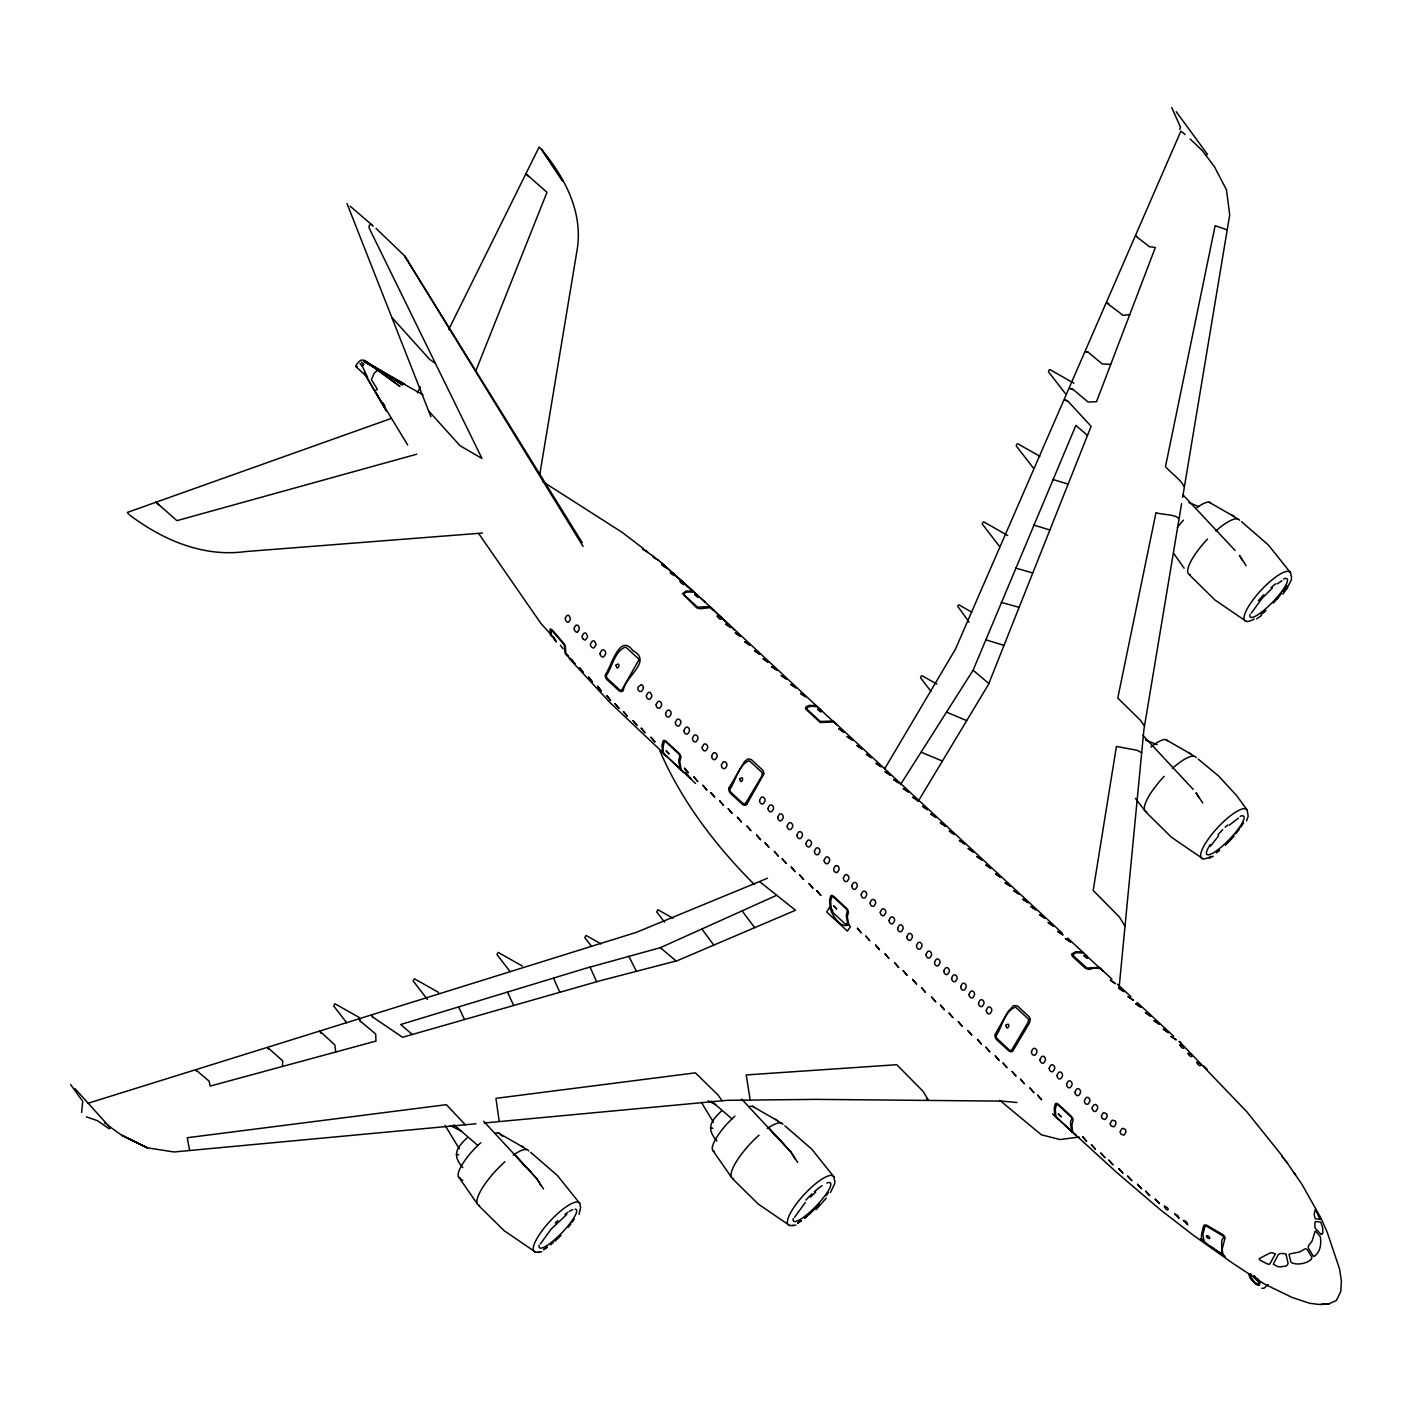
<?xml version="1.0" encoding="UTF-8"?>
<svg xmlns="http://www.w3.org/2000/svg" width="1412" height="1412" viewBox="0 0 1412 1412"><rect width="100%" height="100%" fill="white"/><g stroke="black" fill="none" stroke-linecap="round" stroke-linejoin="round"><path stroke-width="1.5" d="M969.091 994.577L969.391 996.184A2.047 1.589 62.7 0 0 969.938 996.925L970.556 997.49A1.924 1.483 62.7 0 0 971.244 997.896L972.48 997.825A3.071 2.383 62.7 0 0 973.274 997.084L974.209 995.548A3.353 2.595 62.7 0 0 974.615 994.313L974.315 992.689A2.083 1.624 62.7 0 0 973.75 991.93L973.168 991.401A1.924 1.483 62.7 0 0 972.48 990.977L971.227 991.065A3.089 2.383 62.7 0 0 970.45 991.806L969.479 993.36A3.301 2.559 62.7 0 0 969.091 994.577M1281.919 1156.357L1284.285 1158.775M1282.837 1157.558L1287.585 1163.259M282.382 1066.484L282.753 1060.924L267.698 1047.527L268.474 1049.081M1119.134 987.412L1143.914 729.616L1181.597 503.625M81.631 1112.497L82.708 1101.272L70.6 1084.54M189.632 1150.515L187.266 1137.719L446.368 1104.678L465.325 1124.764M320.859 1033.231L319.818 1031.131L334.82 1044.88L335.791 1051.993M722.185 1100.778L718.002 1094.971L695.392 1072.855L495.947 1098.342L499.177 1121.181M750.196 1100.089L746.207 1074.938L896.779 1064.701L923.042 1091.317L928.602 1100.425L926.572 1099.118M1088.299 352.294L1085.669 351.606L1088.299 352.294L1102.242 363.961L1110.75 364.384M1108.773 303.492L1106.832 302.998L1123.052 315.353L1129.724 314.647M1144.532 726.015L1140.367 720.208L1117.774 698.075L1155.987 512.697C1161.123 514.639 1177.096 514.533 1178.332 518.575M1141.673 752.737L1136.942 750.231L1116.415 746.454L1093.188 890.425L1119.434 917.059L1124.993 926.184M1227.222 229.874L1215.132 225.708L1165.482 466.631C1169.736 471.873 1183.203 481.774 1183.591 486.328M355.895 366.573L367.508 377.322L362.125 365.708L363.661 364.314M539.666 475.191L576.978 250.683C583.597 212.877 565.047 177.7 541.555 149.495L562.7 181.124L541.343 149.019M1182.656 497.289L1229.711 214.871L1226.498 189.879L1214.496 166.81L1202.212 150.502L1190.157 138.994M1187.81 1053.352C1194.252 1053.528 1192.54 1060.518 1187.863 1053.528M1260.598 1282.078L1256.574 1279.943L1253.98 1275.336M673.206 573.396C679.79 579.626 664.946 570.395 672.518 572.778M1179.779 129.392L1180.503 127.204L1171.731 107.524M1277.542 598.706L1277.719 598.194A33.217 8.896 -47.2 0 0 1281.655 593.269M996.219 1035.596C1002.079 1026.983 1004.744 1011.221 1015.193 1007.197A2.03 1.818 76.8 0 1 1016.146 1007.674L1027.901 1018.564A1.906 1.712 76.8 0 1 1028.466 1019.464L1028.095 1022.341L1011.857 1049.734A3.265 2.012 55.3 0 1 1009.103 1049.751L997.19 1038.685A2.859 1.765 55.3 0 1 996.254 1035.614M579.061 1214.32L580.738 1207.048M1246.496 820.99L1248.19 816.224L1247.149 810.029L1236.718 795.697L1218.715 776.106L1198.17 759.056M475.72 371.144L546.973 192.332L525.829 173.676L528.688 176.535M900.432 784.684L973.097 670.223L1075.873 425.418L1087.487 435.39M728.98 787.931L744.583 761.492L747.989 758.915L751.184 759.48L763.01 770.44L764.068 773.705L746.86 804.116M623.38 690.256C624.351 677.072 653.191 661.204 632.788 650.579C619.55 632.188 610.937 667.788 605.271 674.848A4.73 2.983 56.7 0 0 605.413 676.93L605.607 677.46A4.165 2.612 56.7 0 0 607.142 679.79L618.544 690.309A4.571 2.859 54.6 0 0 620.909 691.509A5.171 3.23 54.6 0 0 623.363 690.256M417.422 392.871L420.352 386.959M448.645 329.649L539.155 147.007L540.602 148.737M745.624 803.34L761.862 775.929L762.233 773.052A1.906 1.712 76.8 0 0 761.668 772.152L749.913 761.262A2.03 1.818 76.8 0 0 748.96 760.786C738.511 764.81 735.846 780.589 729.986 789.202A2.859 1.765 55.3 0 0 730.939 792.308L742.871 803.322A3.265 2.012 55.3 0 0 745.589 803.304M540.39 1243.937L551.139 1229.146L566.794 1214.373M794.515 1217.321L805.264 1202.547M830.38 1192.469L834.633 1183.98L834.863 1180.432M1251.191 613.249L1261.94 598.459L1272.441 587.957M1287.056 588.398L1291.309 579.908L1291.539 576.361M884.477 769.116L955.447 649.185L1180.909 131.087L1185.109 134.564M918.1 801.469L988.435 684.52L1091.123 426.3L1067.507 400.761L1064.63 399.914L1067.472 401.114M591.822 641.754L590.798 643.378A3.442 2.718 64.1 0 0 590.375 644.613L590.392 644.913A2.365 1.465 56.7 0 0 591.416 646.802L592.016 647.349A2.171 1.341 56.7 0 0 593.517 647.967L593.746 647.861A3.195 2.524 64.1 0 0 594.576 647.102L595.582 645.513A3.477 2.753 64.1 0 0 596.005 644.243L594.611 641.295A1.889 1.5 64.1 0 0 593.923 640.871L592.652 640.977A3.195 2.542 64.1 0 0 591.822 641.754M1250.291 1273.606L1250.008 1275.901L1254.58 1282.184L1258.286 1284.761L1259.557 1284.832L1259.822 1282.555M561.093 1235.306L554.969 1241.166M577.702 631.729L578.849 629.946A3.477 2.753 64.1 0 0 579.291 628.675L579.008 627.016A2.118 1.624 70.1 0 0 578.514 626.204L578.002 625.622A1.871 1.43 70.1 0 0 577.12 625.092L575.919 625.339A3.177 2.436 70.1 0 0 575.355 625.957L574.172 627.846A2.559 1.553 62.1 0 0 575.019 630.952L576.167 632.029A2.294 1.447 56.7 0 0 577.402 632.029L577.684 631.764M1282.943 594.099L1286.844 588.716M1210.208 846.512L1218.574 835.816M826.267 1198.17L816.101 1209.59M1314.66 1256.098C1320.308 1251.862 1321.456 1243.778 1320.397 1237.177A2.612 1.341 80 0 0 1319.849 1236.029L1315.472 1230.999A4.342 3.018 78.7 0 0 1314.96 1231.599L1312.154 1240.954L1308.924 1245.225A2.612 2.065 -81.1 0 0 1308.677 1248.596L1313.213 1256.098L1314.448 1256.256M1311.519 1258.886L1311.889 1257.262L1307.335 1249.796A2.612 2.242 -63.1 0 0 1304.459 1249.179L1299.781 1251.932L1289.791 1253.944A4.342 4.042 -34.2 0 0 1289.015 1254.456L1290.85 1261.763A2.612 2.242 -12.9 0 0 1291.592 1262.734C1297.804 1265.646 1308.077 1263.069 1311.218 1259.116M1273.359 603.012L1277.719 598.194M819.595 1203.889L804.769 1218.15M1231.44 838.763L1225.475 844.905M1268.152 1284.532L1263.881 1288.309L1261.71 1288.221M819.454 1204.259L809.111 1214.549M1234.176 836.063L1225.404 845.011M467.46 1137.525C457.364 1147.003 451.222 1154.592 462.801 1167.618M721.585 1110.909C711.489 1120.404 705.365 1127.976 716.925 1141.002M810.417 1197.076L815.765 1192.046M1206.201 155.408L1207.348 154.173L1176.196 111.672M848.7 924.948C840.528 928.672 831.262 914.482 830.15 907.687L829.55 900.274L830.644 896.143A4.289 1.853 50.4 0 1 834.21 896.814L846.053 907.775A4.13 1.783 50.4 0 1 848.418 912.505L847.324 916.723L848.753 924.984M1261.446 614.079L1265.787 610.478L1261.287 614.149M1229.058 825.314L1238.518 818.077M1219.509 850.236L1216.403 852.742L1219.403 850.289M550.468 1244.837L553.469 1242.383M804.593 1218.238L807.611 1215.785M547.309 1247.237L543.496 1249.673L547.15 1247.273M798.115 1222.968L801.434 1220.621M1277.331 583.88L1281.884 580.72M1256.645 618.844L1261.569 615.42M797.621 1223.057L801.275 1220.656M1209.237 858.284L1213.261 856.202M407.662 444.956L374.78 390.789L377.357 389.341L371.374 379.563L374.286 373.121L378.451 369.432L402.632 384.946L363.661 359.954L399.984 386.447L365.743 361.384M767.475 878.246L636.3 932.361L87.791 1103.337M776.688 895.279L660.375 947.681L585.786 968.279L400.655 1024.53L412.286 1034.484M1254.562 1276.554L1253.662 1276.466L1255.533 1277.984M541.802 1251.614L538.413 1252.409M795.927 1224.998L792.538 1225.793M1052.611 1113.927L1117.051 1172.772L1160.593 1209.925L1193.228 1235.165L1233.276 1263.616L1264.411 1284.02L1292.174 1297.487L1309.577 1303.276L1319.355 1304.476L1329.01 1303.841L1336.352 1300.487L1340.8 1291.486L1341.4 1281.284L1339.6 1269.053L1327.28 1232.447L1321.208 1218.574L1301.811 1184.068L1293.48 1172.119M837.034 872.457L835.798 872.545A1.924 1.483 62.7 0 1 835.11 872.122L834.492 871.575A2.047 1.589 62.7 0 1 833.945 870.816L833.645 869.21A3.301 2.559 62.7 0 1 834.033 868.009L835.004 866.438A3.089 2.383 62.7 0 1 835.78 865.697L837.034 865.627M364.12 372.803L386.411 411.033L365.655 375.398M1321.526 1234.3L1322.179 1234.053A3.142 1.606 80 0 0 1322.514 1233.735L1322.585 1233.647A2.577 0.882 76.1 0 0 1322.726 1233.011L1322.832 1229.623A10.696 3.371 68.5 0 0 1322.373 1226.693L1320.697 1222.104L1315.578 1221.521A4.307 2.242 72.3 0 0 1315.137 1222.104L1315.101 1222.192A4.077 2.083 72.5 0 0 1314.872 1222.933L1314.907 1227.134A1.942 0.988 72.5 0 0 1315.649 1228.634L1320.52 1233.876A2.03 1.041 80 0 0 1321.508 1234.212M391.036 418.517L127.256 512.468L128.704 514.215M416.664 454.223L176.924 520.657L155.779 502.001L158.656 504.861M378.557 369.838L380.04 370.35M658.398 560.158L652.997 556.963L658.38 560.14L698.534 596.199M1079.103 1137.031L1060.183 1139.555L1041.385 1134.824L999.784 1100.283M458.759 1154.857L456.394 1154.451M712.883 1128.259L710.518 1127.835M475.95 1123.775L173.976 1151.98L147.254 1147.797L121.697 1135.23L107.524 1125.117M484.457 1122.981L726.756 1100.336L816.436 1099.383L1001.637 1101.113L1016.975 1102.507M482.463 533.048L245.741 551.545C203.416 557.458 162.874 540.072 129.657 515.027M1321.067 1304.441L1329.01 1303.841M698.022 595.758L692.957 591.046L686.055 591.063L682.508 593.605L696.804 607.919L700.052 608.731L710.96 607.619L820.99 710.077M694.086 592.052C691.792 592.616 683.796 590.481 684.29 594.752A2.012 0.935 34.5 0 0 684.908 595.529L697.475 607.107L709.865 606.578L713.748 610.337L712.813 609.437M551.704 636.318L554.334 638.365M647.684 551.863L642.301 548.756L654.215 556.822M816.401 705.576L809.482 705.347L805.97 706.794L805.458 708.806L820.248 722.503L834.174 722.009L1062.265 933.12M817.495 706.582C815.342 706.918 806.605 704.8 807.117 709.195A2.03 0.918 34.7 0 0 807.735 709.954L820.372 721.461L833.062 721.002L836.734 724.638M1087.205 956.471L1082.633 951.988L1075.715 951.741L1071.62 954.088L1072.414 956.383L1085.475 968.367L1089.181 969.497L1093.47 968.191L1100.389 968.42L1111.968 979.116M1083.728 952.994C1081.627 953.347 1072.749 951.176 1073.349 955.589A2.03 0.918 34.7 0 0 1073.967 956.365L1086.922 968.032L1099.295 967.396L1102.966 971.032L1100.089 968.403M1250.873 1274.118L1249.126 1274.771L1250.361 1278.425L1256.027 1284.408L1259.063 1285.379L1259.327 1283.031L1256.698 1278.76M86.361 1116.874L97.428 1120.669L109.201 1128.77L110.312 1127.782L75.065 1088.687M1136.889 236.439L1135.901 236.192L1149.456 246.712L1155.351 247.471L1096.489 401.767L1088.034 401.996L1072.82 389.183L1069.661 388.353L1072.785 389.571M1001.161 602.342L1018.758 607.248M1015.599 568.065L1032.507 572.884M1053.017 479.498L1068.019 484.069M1033.761 525.07L1049.681 529.941M985.664 639.777L1003.808 645.319M555.551 639.707L540.849 623.363L478.721 533.595M1188.904 502.69L1198.559 506.502M1145.52 740.047L1157.116 744.618M966.691 720.649L946.622 712.142M921.153 752.208L942.386 761.05M373.121 226.326C370.879 221.825 367.473 226.026 369.767 229.309L482.004 458.494L460.065 445.751L428.542 410.786M1257.81 1279.854L1258.763 1280.313M1209.078 502.213L1234.194 516.615M1165.694 739.57L1190.81 753.973M752.402 1106.284L777.518 1120.704M708.206 1100.848L715.655 1104.625M498.277 1132.901L523.375 1147.303M450.357 1125.576L461.53 1131.224M1256.751 1279.272L1259.557 1282.008M383.905 373.474L389.235 376.298M379.44 370.209L363.908 361.56L423.018 394.866M381.24 371.215L404.838 384.364L363.837 360.589L376.722 368.673M1073.914 383.234L1049.981 369.609L1048.992 370.173L1048.498 371.762L1065.389 393.648M1039.832 456.288L1017.734 443.721L1016.746 444.268L1016.234 445.874L1033.143 467.743M1007.638 535.483L983.705 521.858L982.717 522.422L982.222 524.011L999.114 545.897M971.827 612.19L958.942 604.865L957.548 606.083L969.144 622.162M936.791 684.079L922.054 675.695L921.065 676.242L920.571 677.848L930.967 691.315M672.942 918.188L657.904 909.752L656.721 911.958L664.522 922.071M601.035 943.851L586.015 935.415L584.815 937.639L591.328 946.058M522.369 966.055L498.136 952.376L496.953 954.583L509.944 971.421M438.602 992.424L414.369 978.745L413.169 980.969L427.465 999.467M359.16 1017.434L334.926 1003.755L333.726 1005.962L346.734 1022.8M1246.337 621.421L1214.938 599.994L1189.645 575.072M1202.971 858.796L1171.572 837.351L1146.279 812.429M789.661 1225.51L758.262 1204.065L732.969 1179.144M535.536 1252.126L504.137 1230.682L478.844 1205.76M542.508 481.474L621.757 532.077L643.501 548.65M1204.401 1241.96C1198.559 1239.065 1202.918 1230.47 1203.606 1225.863A4.324 2.012 40.1 0 1 1204.348 1225.122L1204.595 1225.069A4.783 3.089 42 0 1 1206.554 1225.122L1222.492 1234.406A3.883 2.524 39.1 0 1 1225.086 1237.953L1222.28 1248.596L1222.616 1253.627L1224.998 1256.662L1210.79 1246.655M1219.191 1252.338C1225.104 1255.515 1218.838 1240.001 1223.622 1238.095A2.436 1.571 39.1 0 0 1222.333 1235.571L1207.26 1226.604A2.859 1.853 42 0 0 1206.325 1226.287L1206.024 1226.234A2.771 1.288 40.1 0 0 1204.948 1226.551L1202.883 1234.547L1204.154 1241.748M1232.094 515.186L1237.406 518.857M1188.71 752.543L1194.023 756.214M775.417 1119.257L780.73 1122.928M521.275 1145.873L526.605 1149.544M1202.036 1239.842L1200.447 1238.73L1211.09 1247.025M1210.49 1246.319L1221.892 1254.121A4.66 1.288 37.3 0 0 1222.616 1253.627M435.425 363.413L429.636 359.372L391.795 317.382M1241.536 521.699L1268.382 545.014L1290.515 572.672M784.86 1125.77L811.706 1149.086L833.839 1176.743M530.736 1152.386L557.581 1175.702L579.714 1203.359M104.382 1122.787L105.759 1123.846M732.034 1118.957L711.419 1101.113M477.909 1145.573L454.064 1124.834M821.607 710.677L835.569 723.562L834.192 722.309M836.628 724.55L835.569 723.526M1101.801 969.938L1088.493 957.671M681.184 769.911L678.642 767.581M973.097 670.223L988.824 683.532M759.638 881.653L795.521 910.246L677.16 960.725L600.329 980.705L402.544 1037.273L372.856 1017.117L371.603 1014.822L372.803 1017.487M660.375 947.681L676.119 960.99M350.194 206.223L371.727 224.72M683.108 582.238L692.957 591.046M571.136 659.404L566.018 654.497L565.418 647.843A4.201 1.712 57.1 0 0 563.37 642.813L552.851 630.687A4.236 1.712 57.1 0 0 550.009 629.152L550.415 635.188M376.051 228.426L404.591 255.854L582.238 542.667M700.034 597.558L705.206 602.183M675.395 575.443L682.473 581.673L679.807 581.197L681.237 583.103L683.69 584.603L684.926 583.862M664.593 565.7C671.388 571.878 656.615 562.417 663.905 565.082M661.116 562.47L705.382 602.359M679.172 768.057L680.054 768.852L678.66 760.627L679.807 756.232A2.559 1.112 50.4 0 0 678.537 753.708L666.217 742.306A2.718 1.183 50.4 0 0 664.258 741.935C663.022 746.383 661.487 753.161 666.199 756.055M1070.825 1130.553L1072.237 1131.806L1070.508 1130.253M1067.684 938.133L1082.545 951.9M1117.457 984.217L1130.959 996.696M1137.084 1002.379L1173.637 1036.196M830.927 908.481L829.55 907.192L826.691 912.011L847.376 931.09L850.501 926.625L848.612 924.842M695.516 783.431L609.931 702.488L569.16 658.38M1059.071 1119.698L1054.182 1115.092L1076.015 1135.424L1074.744 1134.118M1088.246 957.477L1085.14 954.53M821.731 710.783L819.066 708.259M1054.782 1115.586L1054.182 1108.173L1055.258 1104.043A4.289 1.853 50.4 0 1 1058.841 1104.713L1070.684 1115.674A4.13 1.783 50.4 0 1 1073.049 1120.404L1071.937 1124.623L1072.555 1132.036C1073.226 1134.383 1068.178 1121.728 1071.973 1119.204A2.559 1.112 50.4 0 0 1070.702 1116.68L1058.382 1105.278A2.718 1.183 50.4 0 0 1056.441 1104.908L1055.276 1109.197L1055.876 1116.61L1058.117 1118.781M681.202 769.911L679.772 761.65L680.884 757.432A4.13 1.783 50.4 0 0 678.501 752.702L666.658 741.759A4.289 1.853 50.4 0 0 663.093 741.071L661.999 745.201L662.616 752.614L665.934 755.826M704.87 601.883L734.469 630.087M1183.079 494.941L1235.112 550.468M583.121 638.824L583.703 639.389A2.224 1.377 56.7 0 0 585.556 639.848L587.145 637.659A3.477 2.753 64.1 0 0 587.568 636.388L586.174 633.441A1.889 1.5 64.1 0 0 585.486 633.017L584.197 633.123A3.195 2.542 64.1 0 0 583.385 633.9L582.044 636.194A2.418 1.5 56.7 0 0 583.103 638.824M754.467 884.653C715.884 845.947 681.696 801.522 659.986 751.043M1282.343 1156.093L1246.637 1111.562L1179.197 1041.35L1181.314 1043.503M1203.871 1066.078L1207.384 1069.643M710.96 607.619L712.23 608.907M682.561 771.164L683.849 772.452L661.999 752.119L663.199 753.337M367.508 377.322L365.69 374.762M1254.95 1278.231L1256.574 1279.943M785.284 1145.75L768.11 1127.394L791.038 1152.157L797.692 1162.411M531.141 1172.366L513.986 1153.992L536.913 1178.773L543.567 1189.028M1193.175 789.379L1142.82 735.299M691.492 779.142L685.402 772.293M361.419 362.249L363.643 364.684M741.618 1099.083L791.038 1152.157L795.062 1159.023M483.645 1121.287L536.913 1178.773L540.937 1185.639M1295.563 1174.908L1294.575 1173.637M359.972 363.537L362.107 366.043M1144.779 810.576L1135.442 798.398M731.469 1177.29L712.636 1150.18M477.344 1203.907L458.512 1176.796M742.183 911.005L754.643 927.649M713.766 945.052L702.011 929.184M1285.273 1160.187L1293.445 1171.978M560.405 645.231L563.017 648.779M552.939 636.83L554.069 638.348M1184.086 568.171L1173.901 553.68M1256.556 1278.831L1258.092 1280.913A6.654 2.224 48.4 0 1 1258.78 1285.044L1254.068 1282.52L1249.726 1276.554A6.654 2.224 48.4 0 1 1251.156 1274.418M1294.698 1173.884L1294.027 1172.842M1257.245 1278.248L1258.798 1280.49M1246.108 565.665L1239.454 555.41L1242.472 560.564M1202.742 803.022L1196.07 792.767L1199.088 797.921M1254.915 1276.66L1255.727 1277.913M567.183 654.444L568.224 655.98L565.047 653.297L564.465 646.519A2.612 1.059 57.1 0 0 563.37 643.837L552.41 631.217A2.683 1.094 57.1 0 0 551.139 630.44L551.386 636.388M407.997 261.397L404.591 255.854L583.085 546.462M701.411 1102.384L713.378 1122.116M445.098 1125.399L459.235 1148.733M628.887 956.348L636.406 971.315M507.42 992.089L513.739 1005.468M458.582 1006.932L464.53 1019.535M590.057 967.096L596.676 981.764M553.469 978.092L559.823 992.301M360.413 1021.635L359.213 1018.723L360.466 1021.247L375.698 1034.043L375.963 1041.085L210.211 1086.075L209.047 1081.115L196.091 1070.084L196.462 1070.984M346.964 203.452L430.907 416.769M1257.986 1280.26L1258.198 1281.231M1286.156 1254.827L1288.115 1263.634A3.053 2.612 -12.9 0 1 1287.779 1264.234L1286.897 1265.381A3.318 2.859 -12.9 0 1 1286.438 1265.752L1286.297 1265.84A2.577 2.03 3.1 0 1 1285.361 1266.158L1281.002 1266.741A10.696 8.613 15.1 0 1 1277.472 1266.529L1273.271 1264.181L1278.284 1254.615A4.307 3.848 -2.4 0 1 1279.272 1253.944L1279.537 1253.803A4.077 3.636 -2.1 0 1 1280.384 1253.538L1285.061 1253.627A1.942 1.73 -2.1 0 1 1286.173 1254.791M362.178 360.589A4.483 1.2 -47.2 0 0 360.042 360.819L358.419 362.266A4.483 1.2 -47.2 0 0 355.912 365.92A4.483 1.2 -47.2 0 0 357.236 366.432M729.033 787.984A4.465 2.753 55.3 0 0 730.71 793.597L742.112 804.063A4.871 3 55.3 0 0 746.807 804.046M837.034 865.627A1.924 1.483 62.7 0 1 837.722 866.033L838.304 866.58A2.083 1.624 62.7 0 1 838.869 867.339L839.169 868.962A3.353 2.595 62.7 0 1 838.763 870.18L837.828 871.733A3.071 2.383 62.7 0 1 837.051 872.457M460.241 1177.979A29.881 7.995 -47.2 0 1 480.768 1142.749M495.224 1133.254A29.881 7.995 -47.2 0 1 500.007 1134.083M462.783 1180.326A29.881 7.995 -47.2 0 1 461.036 1179.144M500.801 1135.248A29.881 7.995 -47.2 0 1 502.548 1136.448M479.498 1205.371A37.03 9.902 -47.2 0 1 504.931 1161.741M513.209 1155.14A37.03 9.902 -47.2 0 1 528.759 1151.009M538.907 1251.738A33.217 8.896 -47.2 0 1 549.25 1222.015A33.217 8.896 -47.2 0 1 580.085 1206.289M574.207 1219.174A33.217 8.896 -47.2 0 1 572.037 1222.351M570.836 1223.957A33.217 8.896 -47.2 0 1 568.259 1227.257M575.213 1209.149A26.493 5.772 -46.1 0 1 560.405 1234.282A26.493 5.772 -46.1 0 1 539.155 1245.225M555.287 1223.004A26.493 5.772 -46.1 0 1 557.74 1220.621M564.959 1214.426A26.493 5.772 -46.1 0 1 567.889 1212.308M569.23 1211.443A26.493 5.772 -46.1 0 1 572.725 1209.643M714.366 1151.362A29.881 7.995 -47.2 0 1 734.893 1116.151M749.366 1106.637A29.881 7.995 -47.2 0 1 754.132 1107.485M733.622 1178.773A37.03 9.902 -47.2 0 1 759.056 1135.142M767.334 1128.523A37.03 9.902 -47.2 0 1 782.883 1124.411M793.032 1225.122A33.217 8.896 -47.2 0 1 803.375 1195.399A33.217 8.896 -47.2 0 1 834.21 1179.673M828.35 1192.558A33.217 8.896 -47.2 0 1 826.161 1195.735M826.85 1183.044A26.493 5.772 -46.1 0 1 816.948 1205.195A26.493 5.772 -46.1 0 1 793.279 1218.609M805.828 1200.147A26.493 5.772 -46.1 0 1 811.882 1194.005M814.336 1191.746A26.493 5.772 -46.1 0 1 822.013 1185.709M1177.308 527.558A29.881 7.995 -47.2 0 1 1183.397 520.181M1196.988 507.649A29.881 7.995 -47.2 0 1 1210.825 503.396M1190.316 574.684A37.03 9.902 -47.2 0 1 1207.578 538.978M1215.732 531.053A37.03 9.902 -47.2 0 1 1239.559 520.322M1254.297 618.986A33.217 8.896 -47.2 0 1 1257.209 594.576A33.217 8.896 -47.2 0 1 1290.886 575.602M1286.914 585.433A33.217 8.896 -47.2 0 1 1282.837 591.663M1283.543 578.955A26.493 5.772 -46.1 0 1 1273.624 601.106A26.493 5.772 -46.1 0 1 1249.973 614.538M1258.445 600.735A26.493 5.772 -46.1 0 1 1263.687 594.805M1271.012 587.674A26.493 5.772 -46.1 0 1 1275.777 583.738M1150.939 747.089A29.881 7.995 -47.2 0 1 1167.442 740.753M1146.932 812.041A37.03 9.902 -47.2 0 1 1164.194 776.335M1172.348 768.41A37.03 9.902 -47.2 0 1 1196.193 757.679M1243.531 822.79A33.217 8.896 -47.2 0 1 1240.583 827.414M1239.471 829.02A33.217 8.896 -47.2 0 1 1235.694 833.927M1210.931 856.343A33.217 8.896 -47.2 0 1 1211.161 835.216A33.217 8.896 -47.2 0 1 1247.149 810.029M1240.16 816.312A26.493 5.772 -46.1 0 1 1238.077 829.232A26.493 5.772 -46.1 0 1 1212.626 853.254A26.493 5.772 -46.1 0 1 1210.278 844.535M1217.974 834.704A26.493 5.772 -46.1 0 1 1222.721 829.674M1225.175 827.291A26.493 5.772 -46.1 0 1 1227.646 825.032M1101.484 1116.327L1101.819 1117.898A2.03 1.589 58.8 0 0 1102.401 1118.604L1104.802 1119.504A3.089 2.418 58.8 0 0 1105.843 1118.657L1106.796 1117.121A3.353 2.63 58.8 0 0 1107.132 1116.239L1106.832 1114.315A2.047 1.606 58.8 0 0 1106.231 1113.591L1103.849 1112.709A3.089 2.436 58.8 0 0 1102.825 1113.574L1101.854 1115.127A3.301 2.595 58.8 0 0 1101.519 1116.009L1101.484 1116.327M1110.309 1123.67L1110.662 1125.24A2.03 1.589 58.8 0 0 1111.244 1125.964L1113.644 1126.847A3.089 2.418 58.8 0 0 1114.686 1125.999L1115.639 1124.464A3.353 2.63 58.8 0 0 1115.974 1123.581L1115.674 1121.658A2.047 1.606 58.8 0 0 1115.074 1120.934L1112.444 1120.157A3.142 2.471 58.8 0 0 1111.65 1120.916L1110.697 1122.469A3.301 2.595 58.8 0 0 1110.361 1123.352L1110.309 1123.67M1120.263 1131.947L1120.598 1133.501A2.03 1.589 58.8 0 0 1121.199 1134.224L1123.599 1135.124A3.124 2.489 56 0 0 1124.658 1134.26L1125.611 1132.724A3.301 2.63 56 0 0 1125.946 1131.842L1125.629 1129.935A2.047 1.606 58.8 0 0 1125.029 1129.212L1122.646 1128.329A3.089 2.436 58.8 0 0 1121.605 1129.176L1120.634 1130.747A3.301 2.595 58.8 0 0 1120.298 1131.63L1120.263 1131.947M1030.301 1019.446L1029.507 1022.87L1013.092 1050.51A5.242 3.23 55.3 0 1 1011.945 1051.622L1011.539 1051.728A4.642 2.859 55.3 0 1 1008.327 1050.493L996.96 1039.956A4.112 2.524 55.3 0 1 995.901 1038.65L995.619 1038.155A4.642 2.859 55.3 0 1 995.231 1034.343L1007.621 1012.175L1013.604 1005.538L1017.399 1005.891L1029.242 1016.852L1030.301 1019.446M638.789 660.039L622.11 689.515A3.283 2.065 54.6 0 1 619.321 689.568L607.407 678.501A2.718 1.712 56.7 0 1 606.542 676.93L606.489 676.736A3.053 1.889 56.7 0 1 606.489 675.36C612.278 666.729 614.891 651.126 625.304 647.102A2.012 1.8 77.8 0 1 626.257 647.561L638.1 658.398A1.889 1.694 77.3 0 1 638.648 659.298L638.789 660.039M1275.336 1253.944L1269.794 1264.022A2.824 1.871 23.6 0 1 1267.552 1264.005L1260.351 1260.351A1.994 1.324 29.7 0 1 1259.275 1258.621L1269.123 1253.45A9.125 7.378 23.1 0 1 1271.806 1252.638L1275.336 1253.944M643.413 687.573L643.395 687.909A3.336 2.595 61.9 0 1 643.007 689.127L642.054 690.68A3.142 2.471 61.9 0 1 641.26 691.421L639.989 691.545A1.924 1.518 61.9 0 1 639.283 691.139L638.665 690.592A2.03 1.589 61.9 0 1 638.1 689.85L637.8 688.244A3.336 2.63 61.9 0 1 638.206 687.026L641.242 684.591A1.924 1.5 61.9 0 1 641.93 685.014L642.513 685.544A2.083 1.624 61.9 0 1 643.095 686.285L643.413 687.573M646.396 695.957L646.714 697.546A2.047 1.589 61.9 0 0 647.261 698.287L647.861 698.834A1.924 1.483 62.7 0 0 648.567 699.258L649.82 699.187A3.071 2.383 62.7 0 0 650.597 698.446L651.55 696.91A3.353 2.595 62.7 0 0 651.938 695.675L650.491 692.762A1.924 1.5 61.9 0 0 649.802 692.357L648.532 692.445A3.089 2.4 61.9 0 0 647.755 693.186L646.784 694.757A3.283 2.559 61.9 0 0 646.396 695.957M571.472 659.492L575.178 664.205L571.507 659.439M579.485 667.735L583.191 672.447L579.485 667.735M588.68 677.195L592.387 681.908L588.716 677.125M656.139 704.923L656.439 706.529A2.047 1.589 62.7 0 0 656.986 707.288L657.604 707.836A1.924 1.483 62.7 0 0 658.292 708.259L659.528 708.171A3.071 2.383 62.7 0 0 660.322 707.43L661.257 705.894A3.353 2.595 62.7 0 0 661.663 704.676L661.363 703.052A2.083 1.624 62.7 0 0 660.798 702.276L660.216 701.746A1.924 1.483 62.7 0 0 659.528 701.34L658.274 701.411A3.089 2.383 62.7 0 0 657.498 702.152L656.527 703.723A3.301 2.559 62.7 0 0 656.139 704.923M665.617 713.695L665.917 715.302A2.047 1.589 62.7 0 0 666.464 716.06L667.064 716.608A1.924 1.483 62.7 0 0 667.77 717.031L669.006 716.943A3.071 2.383 62.7 0 0 669.8 716.202L670.735 714.666A3.353 2.595 62.7 0 0 671.141 713.448L670.841 711.824A2.083 1.624 62.7 0 0 670.276 711.048L669.694 710.518A1.924 1.483 62.7 0 0 669.006 710.112L667.752 710.183A3.089 2.383 62.7 0 0 666.976 710.924L666.005 712.495A3.301 2.559 62.7 0 0 665.617 713.695M675.377 722.732L675.677 724.338A2.047 1.589 62.7 0 0 676.224 725.097L676.842 725.644A1.924 1.483 62.7 0 0 677.531 726.068L678.766 725.98A3.071 2.383 62.7 0 0 679.56 725.238L680.513 723.703A3.353 2.595 62.7 0 0 680.902 722.485L680.602 720.844A2.083 1.624 62.7 0 0 680.037 720.085L679.454 719.555A1.924 1.483 62.7 0 0 678.766 719.149L677.513 719.22A3.089 2.383 62.7 0 0 676.736 719.961L675.766 721.532A3.301 2.559 62.7 0 0 675.377 722.732M684.008 730.71L684.29 732.316A2.047 1.589 62.7 0 0 684.855 733.075L685.455 733.622A1.924 1.483 62.7 0 0 686.144 734.046L687.397 733.958A3.071 2.383 62.7 0 0 688.173 733.216L689.127 731.681A3.353 2.595 62.7 0 0 689.515 730.463L689.215 728.821A2.083 1.624 62.7 0 0 688.65 728.062L688.085 727.533A1.924 1.483 62.7 0 0 687.379 727.127L686.144 727.198A3.089 2.383 62.7 0 0 685.35 727.939L684.396 729.51A3.301 2.559 62.7 0 0 684.008 730.71M692.462 738.547L692.762 740.153A2.047 1.589 62.7 0 0 693.31 740.894L693.927 741.459A1.924 1.483 62.7 0 0 694.616 741.882L695.851 741.794A3.071 2.383 62.7 0 0 696.645 741.053L697.581 739.517A3.353 2.595 62.7 0 0 697.987 738.299L697.687 736.658A2.083 1.624 62.7 0 0 697.122 735.899L696.54 735.37A1.924 1.483 62.7 0 0 695.851 734.946L694.598 735.034A3.089 2.383 62.7 0 0 693.822 735.776L692.851 737.346A3.301 2.559 62.7 0 0 692.462 738.547M702.188 747.548L702.488 749.154A2.047 1.589 62.7 0 0 703.035 749.896L703.635 750.46A1.924 1.483 62.7 0 0 704.323 750.866L705.576 750.778A3.071 2.383 62.7 0 0 706.353 750.054L707.306 748.519A3.353 2.595 62.7 0 0 707.694 747.283L707.394 745.66A2.083 1.624 62.7 0 0 706.847 744.901L706.265 744.371A1.924 1.483 62.7 0 0 705.576 743.947L704.323 744.036A3.089 2.383 62.7 0 0 703.547 744.777L702.576 746.33A3.301 2.559 62.7 0 0 702.188 747.548M711.666 756.32L711.966 757.909A2.047 1.589 62.7 0 0 712.513 758.668L713.113 759.232A1.924 1.483 62.7 0 0 713.801 759.638L715.054 759.55A3.071 2.383 62.7 0 0 715.831 758.826L716.784 757.291A3.353 2.595 62.7 0 0 717.172 756.055L716.872 754.432A2.083 1.624 62.7 0 0 716.308 753.673L715.743 753.143A1.924 1.483 62.7 0 0 715.054 752.72L713.801 752.808A3.089 2.383 62.7 0 0 713.007 753.549L712.054 755.102A3.301 2.559 62.7 0 0 711.666 756.32M721.426 765.357L721.726 766.945A2.047 1.589 62.7 0 0 722.273 767.704L722.873 768.269A1.924 1.483 62.7 0 0 723.562 768.675L724.815 768.587A3.071 2.383 62.7 0 0 725.591 767.863L726.545 766.31A3.353 2.595 62.7 0 0 726.951 765.092L726.633 763.468A2.083 1.624 62.7 0 0 726.086 762.709L725.503 762.162A1.924 1.483 62.7 0 0 724.815 761.756L723.562 761.845A3.089 2.383 62.7 0 0 722.785 762.568L721.814 764.139A3.301 2.559 62.7 0 0 721.426 765.357M759.568 800.657L759.868 802.263A2.047 1.589 62.7 0 0 760.415 803.004L761.033 803.569A1.924 1.483 62.7 0 0 761.721 803.993L762.957 803.905A3.071 2.383 62.7 0 0 763.751 803.163L764.704 801.628A3.353 2.595 62.7 0 0 765.092 800.392L764.792 798.768A2.083 1.624 62.7 0 0 764.227 798.009L763.645 797.48A1.924 1.483 62.7 0 0 762.957 797.056L761.703 797.145A3.089 2.383 62.7 0 0 760.927 797.886L759.956 799.457A3.301 2.559 62.7 0 0 759.568 800.657M768.04 808.494L768.34 810.1A2.047 1.589 62.7 0 0 768.887 810.841L769.487 811.406A1.924 1.483 62.7 0 0 770.175 811.812L771.429 811.741A3.071 2.383 62.7 0 0 772.205 811L773.158 809.464A3.353 2.595 62.7 0 0 773.564 808.229L773.246 806.605A2.083 1.624 62.7 0 0 772.699 805.846L772.117 805.317A1.924 1.483 62.7 0 0 771.429 804.893L770.175 804.981A3.089 2.383 62.7 0 0 769.399 805.722L768.428 807.276A3.301 2.559 62.7 0 0 768.04 808.494M777.765 817.495L778.047 819.084A2.047 1.589 62.7 0 0 778.612 819.842L779.212 820.39A1.924 1.483 62.7 0 0 779.901 820.813L781.154 820.725A3.071 2.383 62.7 0 0 781.93 820.001L782.883 818.448A3.353 2.595 62.7 0 0 783.272 817.23L782.972 815.606A2.083 1.624 62.7 0 0 782.407 814.848L781.842 814.3A1.924 1.483 62.7 0 0 781.136 813.894L779.901 813.983A3.089 2.383 62.7 0 0 779.106 814.706L778.153 816.277A3.301 2.559 62.7 0 0 777.765 817.495M787.243 826.267L787.525 827.856A2.047 1.589 62.7 0 0 788.09 828.615L788.69 829.162A1.924 1.483 62.7 0 0 789.379 829.585L790.632 829.497A3.071 2.383 62.7 0 0 791.408 828.773L792.361 827.22A3.353 2.595 62.7 0 0 792.75 826.002L792.45 824.379A2.083 1.624 62.7 0 0 791.885 823.62L791.32 823.072A1.924 1.483 62.7 0 0 790.614 822.667L789.379 822.755A3.089 2.383 62.7 0 0 788.584 823.478L787.614 825.049A3.301 2.559 62.7 0 0 787.225 826.249M797.003 835.286L797.286 836.892A2.047 1.589 62.7 0 0 797.851 837.651L798.451 838.198A1.924 1.483 62.7 0 0 799.139 838.622L800.392 838.534A3.071 2.383 62.7 0 0 801.169 837.793L802.122 836.257A3.353 2.595 62.7 0 0 802.51 835.039L802.21 833.415A2.083 1.624 62.7 0 0 801.645 832.656L801.081 832.109A1.924 1.483 62.7 0 0 800.375 831.703L799.139 831.774A3.089 2.383 62.7 0 0 798.345 832.515L797.392 834.086A3.301 2.559 62.7 0 0 797.003 835.286M805.987 843.617L806.287 845.223A2.047 1.589 62.7 0 0 806.834 845.964L807.435 846.529A1.924 1.483 62.7 0 0 808.141 846.953L809.376 846.865A3.071 2.383 62.7 0 0 810.17 846.123L811.106 844.588A3.353 2.595 62.7 0 0 811.512 843.352L811.212 841.728A2.083 1.624 62.7 0 0 810.647 840.97L810.064 840.44A1.924 1.483 62.7 0 0 809.376 840.016L808.123 840.105A3.089 2.383 62.7 0 0 807.346 840.846L806.376 842.417A3.301 2.559 62.7 0 0 805.987 843.617M814.459 851.454L814.759 853.06A2.047 1.589 62.7 0 0 815.306 853.801L815.907 854.366A1.924 1.483 62.7 0 0 816.595 854.772L817.848 854.701A3.071 2.383 62.7 0 0 818.625 853.96L819.578 852.424A3.353 2.595 62.7 0 0 819.966 851.189L819.666 849.565A2.083 1.624 62.7 0 0 819.101 848.806L818.536 848.277A1.924 1.483 62.7 0 0 817.848 847.853L816.595 847.941A3.089 2.383 62.7 0 0 815.801 848.683L814.848 850.236A3.301 2.559 62.7 0 0 814.459 851.454M824.167 860.455L824.467 862.044A2.047 1.589 62.7 0 0 825.032 862.803L825.632 863.35A1.924 1.483 62.7 0 0 826.32 863.773L827.573 863.685A3.071 2.383 62.7 0 0 828.35 862.961L829.303 861.408A3.353 2.595 62.7 0 0 829.691 860.19L829.391 858.567A2.083 1.624 62.7 0 0 828.826 857.808L828.244 857.26A1.924 1.483 62.7 0 0 827.556 856.855L826.302 856.943A3.089 2.383 62.7 0 0 825.526 857.666L824.555 859.237A3.301 2.559 62.7 0 0 824.167 860.455M843.405 878.246L843.705 879.852A2.047 1.589 62.7 0 0 844.27 880.611L844.87 881.159A1.924 1.483 62.7 0 0 845.559 881.582L846.812 881.494A3.071 2.383 62.7 0 0 847.588 880.753L848.541 879.217A3.353 2.595 62.7 0 0 848.93 877.999L848.63 876.375A2.083 1.624 62.7 0 0 848.065 875.599L847.482 875.069A1.924 1.483 62.7 0 0 846.794 874.663L845.559 874.734A3.089 2.383 62.7 0 0 844.764 875.475L843.794 877.046A3.301 2.559 62.7 0 0 843.405 878.246M851.789 886.012L852.089 887.618A2.047 1.589 62.7 0 0 852.636 888.36L853.236 888.925A1.924 1.483 62.7 0 0 853.942 889.331L855.178 889.242A3.071 2.383 62.7 0 0 855.972 888.519L856.907 886.983A3.353 2.595 62.7 0 0 857.313 885.748L857.013 884.124A2.083 1.624 62.7 0 0 856.449 883.365L855.866 882.835A1.924 1.483 62.7 0 0 855.178 882.412L853.925 882.5A3.089 2.383 62.7 0 0 853.148 883.241L852.177 884.794A3.301 2.559 62.7 0 0 851.789 886.012M861.232 894.731L861.514 896.338A2.047 1.589 62.7 0 0 862.079 897.097L862.679 897.644A1.924 1.483 62.7 0 0 863.367 898.067L864.621 897.979A3.071 2.383 62.7 0 0 865.397 897.238L866.35 895.702A3.353 2.595 62.7 0 0 866.739 894.484L866.438 892.861A2.083 1.624 62.7 0 0 865.874 892.084L865.309 891.554A1.924 1.483 62.7 0 0 864.603 891.148L863.367 891.219A3.089 2.383 62.7 0 0 862.573 891.96L861.62 893.531A3.301 2.559 62.7 0 0 861.214 894.731M870.18 903.027L870.463 904.615A2.047 1.589 62.7 0 0 871.027 905.374L871.628 905.939A1.924 1.483 62.7 0 0 872.316 906.345L873.569 906.257A3.071 2.383 62.7 0 0 874.346 905.533L875.299 903.98A3.353 2.595 62.7 0 0 875.687 902.762L875.387 901.138A2.083 1.624 62.7 0 0 874.822 900.379L874.257 899.832A1.924 1.483 62.7 0 0 873.551 899.426L872.316 899.515A3.089 2.383 62.7 0 0 871.522 900.238L870.569 901.809A3.301 2.559 62.7 0 0 870.163 903.027M880.311 912.399L880.611 914.005A2.047 1.589 62.7 0 0 881.159 914.764L881.759 915.311A1.924 1.483 62.7 0 0 882.447 915.735L883.7 915.647A3.071 2.383 62.7 0 0 884.477 914.905L885.43 913.37A3.353 2.595 62.7 0 0 885.818 912.152L885.518 910.511A2.083 1.624 62.7 0 0 884.971 909.752L884.389 909.222A1.924 1.483 62.7 0 0 883.7 908.798L882.447 908.887A3.089 2.383 62.7 0 0 881.67 909.628L880.7 911.199A3.301 2.559 62.7 0 0 880.311 912.399M889.083 920.518L889.383 922.124A2.047 1.589 62.7 0 0 889.931 922.883L890.531 923.43A1.924 1.483 62.7 0 0 891.219 923.854L892.472 923.766A3.071 2.383 62.7 0 0 893.249 923.024L894.202 921.489A3.353 2.595 62.7 0 0 894.608 920.271L894.29 918.63A2.083 1.624 62.7 0 0 893.743 917.871L893.161 917.341A1.924 1.483 62.7 0 0 892.472 916.917L891.219 917.006A3.089 2.383 62.7 0 0 890.442 917.747L889.472 919.318A3.301 2.559 62.7 0 0 889.083 920.518M897.661 928.461L897.961 930.067A2.047 1.589 62.7 0 0 898.509 930.808L899.109 931.373A1.924 1.483 62.7 0 0 899.797 931.779L901.05 931.708A3.071 2.383 62.7 0 0 901.827 930.967L902.78 929.431A3.353 2.595 62.7 0 0 903.168 928.196L902.868 926.572A2.083 1.624 62.7 0 0 902.303 925.813L901.738 925.284A1.924 1.483 62.7 0 0 901.05 924.86L899.797 924.948A3.089 2.383 62.7 0 0 899.003 925.69L898.05 927.243A3.301 2.559 62.7 0 0 897.661 928.461M906.892 937.003L907.192 938.609A2.047 1.589 62.7 0 0 907.739 939.351L908.34 939.915A1.924 1.483 62.7 0 0 909.028 940.339L910.281 940.251A3.071 2.383 62.7 0 0 911.058 939.509L912.011 937.974A3.353 2.595 62.7 0 0 912.417 936.756L912.099 935.115A2.083 1.624 62.7 0 0 911.552 934.356L910.969 933.826A1.924 1.483 62.7 0 0 910.281 933.403L909.028 933.491A3.089 2.383 62.7 0 0 908.251 934.232L907.281 935.803A3.301 2.559 62.7 0 0 906.892 937.003M916.494 945.899L916.794 947.505A2.047 1.589 62.7 0 0 917.359 948.246L917.959 948.811A1.924 1.483 62.7 0 0 918.647 949.217L919.9 949.146A3.071 2.383 62.7 0 0 920.677 948.405L921.63 946.87A3.353 2.595 62.7 0 0 922.018 945.634L921.718 944.01A2.083 1.624 62.7 0 0 921.153 943.251L920.571 942.722A1.924 1.483 62.7 0 0 919.883 942.298L918.63 942.386A3.089 2.383 62.7 0 0 917.853 943.128L916.882 944.699A3.301 2.559 62.7 0 0 916.494 945.899M926.06 954.759L926.36 956.348A2.047 1.589 62.7 0 0 926.907 957.107L927.525 957.654A1.924 1.483 62.7 0 0 928.213 958.077L929.449 957.989A3.071 2.383 62.7 0 0 930.243 957.265L931.196 955.712A3.353 2.595 62.7 0 0 931.585 954.494L931.285 952.871A2.083 1.624 62.7 0 0 930.72 952.112L930.137 951.564A1.924 1.483 62.7 0 0 929.449 951.158L928.196 951.247A3.089 2.383 62.7 0 0 927.419 951.97L926.448 953.541A3.301 2.559 62.7 0 0 926.06 954.741M934.532 962.578L934.832 964.184A2.047 1.589 62.7 0 0 935.379 964.943L935.979 965.49A1.924 1.483 62.7 0 0 936.668 965.914L937.921 965.826A3.071 2.383 62.7 0 0 938.698 965.084L939.651 963.549A3.353 2.595 62.7 0 0 940.057 962.331L939.739 960.707A2.083 1.624 62.7 0 0 939.192 959.931L938.609 959.401A1.924 1.483 62.7 0 0 937.921 958.995L936.668 959.066A3.089 2.383 62.7 0 0 935.891 959.807L934.921 961.378A3.301 2.559 62.7 0 0 934.532 962.578M943.869 971.227L944.169 972.833A2.047 1.589 62.7 0 0 944.734 973.592L945.334 974.139A1.924 1.483 62.7 0 0 946.022 974.562L947.258 974.474A3.071 2.383 62.7 0 0 948.052 973.733L949.005 972.197A3.353 2.595 62.7 0 0 949.393 970.979L949.093 969.356A2.083 1.624 62.7 0 0 948.529 968.597L947.946 968.05A1.924 1.483 62.7 0 0 947.258 967.644L946.005 967.714A3.089 2.383 62.7 0 0 945.228 968.456L944.257 970.026A3.301 2.559 62.7 0 0 943.869 971.227M951.653 978.445L951.953 980.034A2.047 1.589 62.7 0 0 952.518 980.793L953.118 981.358A1.924 1.483 62.7 0 0 953.806 981.764L955.059 981.675A3.071 2.383 62.7 0 0 955.836 980.952L956.789 979.398A3.353 2.595 62.7 0 0 957.177 978.181L956.877 976.557A2.083 1.624 62.7 0 0 956.312 975.798L955.73 975.251A1.924 1.483 62.7 0 0 955.042 974.845L953.788 974.933A3.089 2.383 62.7 0 0 953.012 975.657L952.041 977.228A3.301 2.559 62.7 0 0 951.653 978.445M960.725 986.829L961.007 988.418A2.047 1.589 62.7 0 0 961.572 989.177L962.172 989.741A1.924 1.483 62.7 0 0 962.86 990.147L964.114 990.059A3.071 2.383 62.7 0 0 964.89 989.335L965.843 987.782A3.353 2.595 62.7 0 0 966.232 986.564L965.932 984.941A2.083 1.624 62.7 0 0 965.367 984.182L964.802 983.652A1.924 1.483 62.7 0 0 964.096 983.229L962.86 983.317A3.089 2.383 62.7 0 0 962.066 984.04L961.113 985.611A3.301 2.559 62.7 0 0 960.725 986.829M978.534 1003.314L978.834 1004.903A2.047 1.589 62.7 0 0 979.381 1005.662L979.981 1006.209A1.924 1.483 62.7 0 0 980.669 1006.632L981.922 1006.544A3.071 2.383 62.7 0 0 982.699 1005.821L983.652 1004.267A3.353 2.595 62.7 0 0 984.04 1003.049L983.74 1001.426A2.083 1.624 62.7 0 0 983.176 1000.667L982.611 1000.12A1.924 1.483 62.7 0 0 981.922 999.714L980.669 999.802A3.089 2.383 62.7 0 0 979.875 1000.526L978.922 1002.096A3.301 2.559 62.7 0 0 978.534 1003.314M986.317 1010.515L986.617 1012.122A2.047 1.589 62.7 0 0 987.164 1012.863L987.765 1013.428A1.924 1.483 62.7 0 0 988.453 1013.834L989.706 1013.745A3.071 2.383 62.7 0 0 990.483 1013.022L991.436 1011.486A3.353 2.595 62.7 0 0 991.824 1010.251L991.524 1008.627A2.083 1.624 62.7 0 0 990.959 1007.868L990.394 1007.338A1.924 1.483 62.7 0 0 989.706 1006.915L988.453 1007.003A3.089 2.383 62.7 0 0 987.659 1007.744L986.706 1009.298A3.301 2.559 62.7 0 0 986.317 1010.515M1031.448 1051.905L1031.731 1053.511A2.047 1.589 62.7 0 0 1032.296 1054.27L1032.896 1054.817A1.924 1.483 62.7 0 0 1033.584 1055.241L1034.837 1055.152A3.071 2.383 62.7 0 0 1035.614 1054.411L1036.567 1052.875A3.353 2.595 62.7 0 0 1036.955 1051.658L1036.655 1050.034A2.083 1.624 62.7 0 0 1036.09 1049.275L1035.525 1048.728A1.924 1.483 62.7 0 0 1034.837 1048.322L1033.584 1048.41A3.089 2.383 62.7 0 0 1032.79 1049.134L1031.837 1050.704A3.301 2.559 62.7 0 0 1031.448 1051.905M1040.026 1059.847L1040.309 1061.453A2.047 1.589 62.7 0 0 1040.873 1062.212L1041.474 1062.759A1.924 1.483 62.7 0 0 1042.162 1063.183L1043.415 1063.095A3.071 2.383 62.7 0 0 1044.192 1062.353L1045.145 1060.818A3.353 2.595 62.7 0 0 1045.533 1059.6L1045.233 1057.959A2.083 1.624 62.7 0 0 1044.668 1057.2L1044.103 1056.67A1.924 1.483 62.7 0 0 1043.397 1056.247L1042.162 1056.335A3.089 2.383 62.7 0 0 1041.368 1057.076L1040.415 1058.647A3.301 2.559 62.7 0 0 1040.009 1059.847M1049.257 1068.39L1049.557 1069.996A2.047 1.589 62.7 0 0 1050.104 1070.755L1050.704 1071.302A1.924 1.483 62.7 0 0 1051.393 1071.726L1052.646 1071.637A3.071 2.383 62.7 0 0 1053.423 1070.896L1054.376 1069.361A3.353 2.595 62.7 0 0 1054.764 1068.143L1054.464 1066.519A2.083 1.624 62.7 0 0 1053.899 1065.742L1053.334 1065.213A1.924 1.483 62.7 0 0 1052.646 1064.807L1051.393 1064.877A3.089 2.383 62.7 0 0 1050.599 1065.619L1049.646 1067.19A3.301 2.559 62.7 0 0 1049.257 1068.39M1057.041 1075.609L1057.341 1077.197A2.047 1.589 62.7 0 0 1057.888 1077.956L1058.488 1078.521A1.924 1.483 62.7 0 0 1059.177 1078.927L1060.43 1078.839A3.071 2.383 62.7 0 0 1061.206 1078.115L1062.159 1076.562A3.353 2.595 62.7 0 0 1062.548 1075.344L1062.248 1073.72A2.083 1.624 62.7 0 0 1061.683 1072.961L1061.118 1072.414A1.924 1.483 62.7 0 0 1060.43 1072.008L1059.177 1072.096A3.089 2.383 62.7 0 0 1058.382 1072.82L1057.429 1074.391A3.301 2.559 62.7 0 0 1057.041 1075.609M1066.607 1084.451L1066.89 1086.057A2.047 1.589 62.7 0 0 1067.454 1086.816L1068.054 1087.364A1.924 1.483 62.7 0 0 1068.743 1087.787L1069.996 1087.699A3.071 2.383 62.7 0 0 1070.773 1086.958L1071.726 1085.422A3.353 2.595 62.7 0 0 1072.114 1084.204L1071.814 1082.563A2.083 1.624 62.7 0 0 1071.249 1081.804L1070.684 1081.274A1.924 1.483 62.7 0 0 1069.996 1080.851L1068.743 1080.939A3.089 2.383 62.7 0 0 1067.949 1081.68L1066.995 1083.251A3.301 2.559 62.7 0 0 1066.607 1084.451M1075.062 1092.288L1075.362 1093.894A2.047 1.589 62.7 0 0 1075.909 1094.635L1076.526 1095.2A1.924 1.483 62.7 0 0 1077.215 1095.624L1078.45 1095.535A3.071 2.383 62.7 0 0 1079.245 1094.794L1080.198 1093.259A3.353 2.595 62.7 0 0 1080.586 1092.023L1080.286 1090.399A2.083 1.624 62.7 0 0 1079.721 1089.64L1079.139 1089.111A1.924 1.483 62.7 0 0 1078.45 1088.687L1077.197 1088.776A3.089 2.383 62.7 0 0 1076.421 1089.517L1075.45 1091.088A3.301 2.559 62.7 0 0 1075.062 1092.288M1084.416 1100.936L1084.716 1102.543A2.047 1.589 62.7 0 0 1085.263 1103.284L1085.863 1103.849A1.924 1.483 62.7 0 0 1086.552 1104.272L1087.805 1104.184A3.071 2.383 62.7 0 0 1088.581 1103.443L1089.534 1101.907A3.353 2.595 62.7 0 0 1089.923 1100.672L1089.623 1099.048A2.083 1.624 62.7 0 0 1089.058 1098.289L1088.493 1097.759A1.924 1.483 62.7 0 0 1087.805 1097.336L1086.552 1097.424A3.089 2.383 62.7 0 0 1085.757 1098.165L1084.804 1099.736A3.301 2.559 62.7 0 0 1084.416 1100.936M1092.2 1108.138L1092.5 1109.744A2.047 1.589 62.7 0 0 1093.047 1110.503L1093.647 1111.05A1.924 1.483 62.7 0 0 1094.335 1111.473L1095.588 1111.385A3.071 2.383 62.7 0 0 1096.365 1110.644L1097.318 1109.108A3.353 2.595 62.7 0 0 1097.706 1107.89L1097.406 1106.249A2.083 1.624 62.7 0 0 1096.842 1105.49L1096.277 1104.961A1.924 1.483 62.7 0 0 1095.588 1104.555L1094.335 1104.625A3.089 2.383 62.7 0 0 1093.541 1105.367L1092.588 1106.937A3.301 2.559 62.7 0 0 1092.2 1108.138M832.515 910.44L832.727 912.046A2.242 1.906 69.4 0 0 833.362 912.982L844.658 923.43A2.559 2.171 69.4 0 0 845.717 924.013L847.606 923.907L846.212 915.7L847.341 911.305A2.559 1.112 50.4 0 0 846.088 908.781L833.751 897.379A2.718 1.183 50.4 0 0 831.809 897.008L830.644 901.297L831.262 908.71L832.515 910.44M597.664 686.391L601.371 691.121L597.753 686.303M606.931 695.887L610.672 700.564L607.019 695.781M615.05 703.741L618.915 708.312L615.05 703.741M623.451 711.63L627.316 716.202L623.451 711.63M633.105 720.685L636.971 725.256L633.105 720.685M641.207 728.239L645.09 732.793L641.242 728.186M650.967 737.276L654.85 741.829L650.967 737.276M684.502 768.304L688.385 772.858L684.538 768.252M693.927 777.041L697.828 781.595L693.963 776.971M702.876 785.319L706.777 789.873L702.876 785.319M710.871 792.714L714.754 797.25L710.96 792.609M719.643 800.833L723.526 805.387L719.679 800.763M728.221 808.776L732.104 813.312L728.239 808.705M737.452 817.319L741.335 821.855L737.452 817.319M747.054 826.214L750.937 830.75L747.089 826.144M756.62 835.057L760.503 839.61L756.62 835.057M765.092 842.893L768.975 847.447L765.18 842.787M774.429 851.542L778.312 856.096L774.429 851.542M782.213 858.743L786.096 863.297L782.213 858.743M791.267 867.127L795.168 871.681L791.302 867.074M799.651 874.893L803.534 879.429L799.651 874.893M809.094 883.612L812.977 888.166L809.111 883.559M816.877 890.813L820.76 895.367L816.877 890.813M857.419 928.355L861.302 932.891L857.455 928.284M865.874 936.174L869.774 940.727L865.909 936.121M875.599 945.175L879.482 949.729L875.687 945.069M885.077 953.947L888.96 958.501L885.112 953.877M894.837 962.984L898.72 967.538L894.873 962.913M903.221 970.732L907.104 975.286L903.239 970.679M912.646 979.469L916.529 984.005L912.646 979.469M921.595 987.747L925.478 992.301L921.63 987.676M931.726 997.137L935.626 1001.673L931.726 997.137M940.498 1005.256L944.399 1009.792L940.604 1005.15M949.076 1013.181L952.976 1017.734L949.164 1013.092M958.324 1021.741L962.207 1026.277L958.342 1021.67M967.926 1030.619L971.809 1035.172L967.961 1030.566M977.492 1039.479L981.375 1044.033L977.492 1039.479M985.947 1047.316L989.847 1051.869L986.053 1047.21M995.301 1055.964L999.184 1060.518L995.336 1055.894M1003.085 1063.165L1006.968 1067.719L1003.12 1063.095M1012.139 1071.549L1016.022 1076.103L1012.175 1071.496M1020.523 1079.297L1024.406 1083.851L1020.558 1079.245M1029.948 1088.034L1033.831 1092.588L1029.948 1088.034M1037.732 1095.235L1041.615 1099.789L1037.767 1095.182M1082.792 1136.942L1086.675 1141.478L1082.88 1136.836M600.065 653.632L600.241 654.939A2.294 1.412 56.7 0 0 600.965 655.945L601.565 656.509A2.118 1.306 56.7 0 0 602.412 657.057L603.453 656.88A3.195 2.524 64.1 0 0 604.265 656.121L605.271 654.533A3.477 2.753 64.1 0 0 605.713 653.262L605.43 651.62A2.083 1.624 63.9 0 0 604.883 650.844L604.318 650.314A1.889 1.5 64.1 0 0 603.612 649.891L602.342 649.997A3.195 2.542 64.1 0 0 601.512 650.773L600.488 652.397A3.442 2.718 64.1 0 0 600.065 653.632M1091.458 1144.779L1095.447 1149.262L1091.494 1144.726M1100.919 1153.145L1104.89 1157.611L1100.919 1153.145M1108.879 1160.187L1112.85 1164.653L1108.879 1160.187M1118.816 1168.695L1122.893 1173.09L1118.851 1168.642M1127.711 1176.161L1131.789 1180.538L1127.711 1176.161M1137.525 1184.403L1141.584 1188.78L1137.613 1184.297M1145.679 1191.269L1149.756 1195.646L1145.785 1191.163M1155.192 1199.247L1159.411 1203.501L1155.192 1199.247M1164.388 1206.272C1166.824 1213.243 1171.501 1208.443 1164.388 1206.272M1174.837 1214.108L1179.038 1218.344L1177.926 1215.873A2.418 1.112 43.2 0 0 1177.167 1215.185L1174.925 1214.002M1183.45 1220.586L1187.651 1224.822L1187.139 1222.916A2.418 1.112 43.2 0 0 1185.886 1221.556L1185.233 1221.098A2.277 1.041 43.2 0 0 1183.909 1220.497L1183.485 1220.515M553.875 638.542L556.293 641.736L553.875 638.542M739.729 778.806C740.947 786.978 745.536 774.27 739.729 778.806M1005.962 1025.2C1007.162 1033.39 1011.769 1020.664 1005.962 1025.2M730.745 627.369L725.627 623.963L730.604 627.546M735.281 633.035L740.453 636.441L735.405 632.947M744.759 641.807L749.931 645.213L744.883 641.719M754.52 650.844L759.691 654.25L754.643 650.755M763.133 658.822L768.304 662.228L763.186 658.751M771.605 666.658L776.776 670.065L771.605 666.658M781.313 675.642L786.502 679.048L781.313 675.642M790.791 684.414L795.962 687.82L790.791 684.414M800.551 693.451L805.74 696.857L800.692 693.363M838.71 728.768L843.882 732.175L838.834 728.663M847.165 736.605L852.354 740.012L847.165 736.605M856.89 745.589L862.061 748.995L857.013 745.501M866.368 754.361L871.539 757.767L866.491 754.273M876.128 763.398L881.3 766.804L876.181 763.345M885.13 771.729L890.301 775.135L885.165 771.658M893.584 779.548L898.756 782.972L893.637 779.495M903.309 788.549L908.481 791.955L903.309 788.549M912.787 797.321L917.959 800.728L912.84 797.268M922.548 806.358L927.719 809.764L922.601 806.305M930.932 814.106L936.103 817.513L930.932 814.106M940.357 822.843L945.528 826.249L940.357 822.843M949.305 831.121L954.477 834.527L949.429 831.033M959.436 840.511L964.625 843.917L959.436 840.511M968.208 848.63L973.397 852.036L968.35 848.541M976.786 856.554L981.958 859.979L976.786 856.554M986.017 865.115L991.206 868.521L986.07 865.044M995.636 874.01L1000.808 877.417L995.76 873.904M1005.203 882.853L1010.374 886.259L1005.203 882.853M1013.657 890.69L1018.846 894.096L1013.798 890.601M1023.012 899.338L1028.183 902.745L1023.135 899.25M1030.795 906.539L1035.967 909.946L1030.848 906.486M1039.85 914.923L1045.021 918.329L1039.903 914.87M1048.233 922.671L1053.405 926.096L1048.269 922.618M1057.659 931.408L1062.83 934.815L1057.659 931.408M1065.442 938.609L1070.614 942.016L1065.495 938.556M1110.309 980.246L1115.498 983.652L1110.45 980.157M1118.886 988.188L1124.076 991.595L1118.886 988.188M1128.135 996.731L1133.306 1000.137L1128.135 996.731M1135.919 1003.932L1141.09 1007.338L1136.042 1003.844M1145.467 1012.792L1150.656 1016.199L1145.467 1012.792M1153.939 1020.629L1159.111 1024.035L1153.939 1020.629M1163.294 1029.277L1168.465 1032.684L1163.417 1029.171M1171.077 1036.479L1176.249 1039.885L1171.113 1036.426M616.056 665.123C617.168 673.4 621.933 660.516 616.056 665.123M717.208 616.109C721.267 622.921 724.48 616.85 717.208 616.109M666.217 750.919L668.97 753.796L666.217 750.919M833.768 905.992L836.522 908.869L833.768 905.992M1058.4 1113.891L1061.136 1116.768L1058.4 1113.891M1179.92 1045.056C1183.591 1051.993 1187.157 1046.045 1179.92 1045.056M1196.741 1062.406C1200.729 1069.537 1203.501 1063.059 1196.741 1062.406M1315.402 1209.519L1314.343 1213.332A9.125 2.683 63.7 0 0 1314.254 1214.973L1315.154 1218.609L1320.149 1219.456L1315.402 1209.519M565.418 617.856L565.382 617.962A2.559 1.553 62.1 0 0 566.212 621.051L566.777 621.651A2.206 1.341 62.1 0 0 568.771 621.915L569.918 620.168A3.512 2.7 70.1 0 0 570.395 618.544L569.16 615.773A1.871 1.43 70.1 0 0 568.277 615.226L567.095 615.473A3.142 2.418 70.1 0 0 566.53 616.091L565.506 617.715M817.707 709.23L820.849 711.772L817.707 709.23M1083.922 955.642L1087.063 958.166L1083.922 955.642M694.88 594.805L698.058 597.294L695.039 594.752M1206.925 1235.694L1206.819 1235.694A1.994 0.935 40 0 0 1206.907 1237.247A1.994 0.935 40 0 0 1209.078 1238.589A2.012 0.935 40.1 0 0 1209.466 1237.212A2.012 0.935 40.1 0 0 1207.136 1235.677L1206.925 1235.694M147.254 1147.797L121.697 1135.23L147.254 1147.797M384.717 406.091L382.511 402.561L384.735 406.091"/></g></svg>
